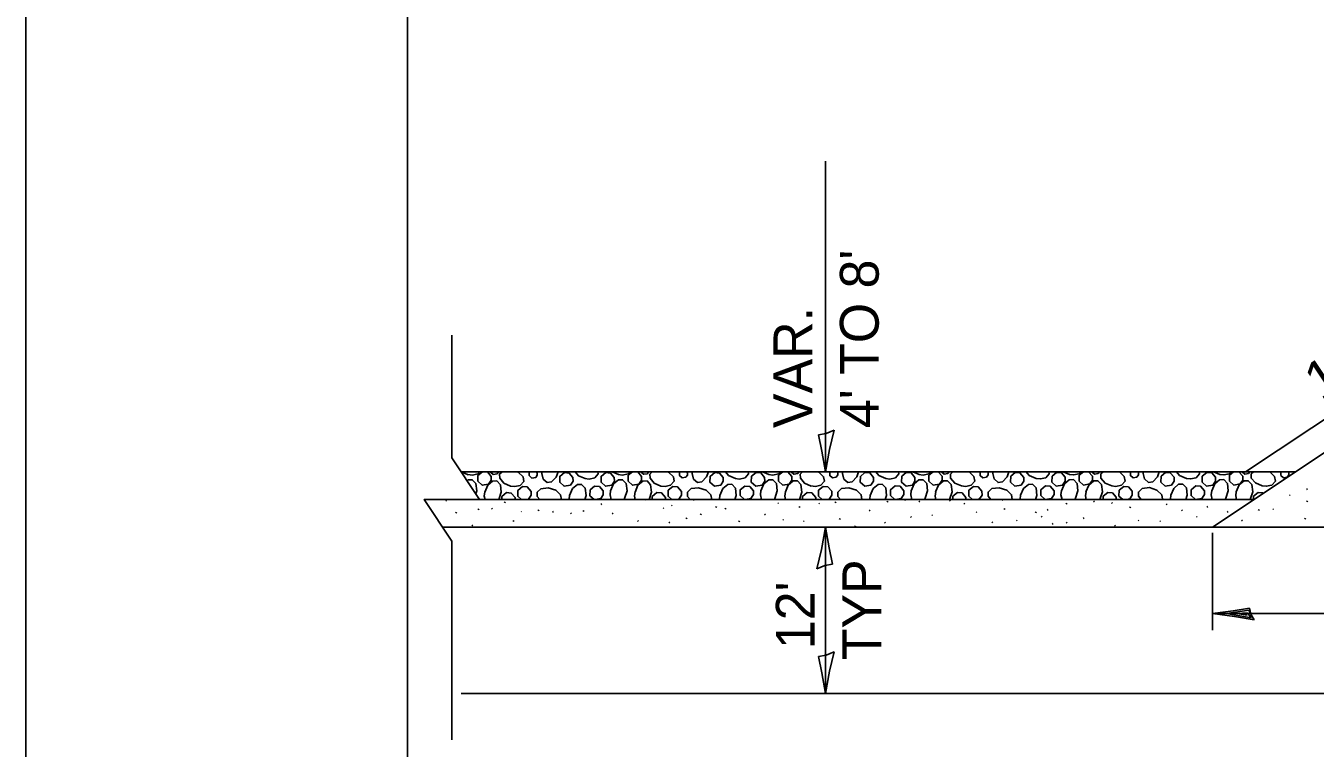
# Model space of a CAD drawing. Extents: x 0 to 2.83, y -0.12 to 1.83.
# Drawn here: x 0 to 0.563, y 1.202 to 1.518 of the extents above; entities that cross this region are included whole.
import ezdxf

# ---------------------------------------------------------------- set-up
doc = ezdxf.new("R2010")
doc.units = 0
for name, color, linetype in [('RD_Pr_Roadway_Dimensions', 7, 'Continuous'), ('RD_Pr_Roadway_Notes', 7, 'Continuous'), ('SH_General_Details', 7, 'Continuous'), ('SH_Printer_Plotting_Border', 7, 'Continuous')]:
    doc.layers.add(name, color=color, linetype=linetype)

msp = doc.modelspace()

# ---------------------------------------------------------------- linework, layer by layer
at = {"layer": 'RD_Pr_Roadway_Dimensions'}
for p, q in [((0.34922, 1.45865), (0.34922, 1.32307)), ((0.18606, 1.32912), (0.18606, 1.38279)), ((0.34922, 1.29887), (0.34922, 1.22627)), ((0.51821, 1.29636), (0.51821, 1.25395)), ((0.18606, 1.20598), (0.18606, 1.29282)), ((0.52727, 1.26237), (0.51821, 1.2612)), ((0.53413, 1.2626), (0.5243, 1.26119)), ((0.53432, 1.26345), (0.52727, 1.26237)), ((0.53346, 1.26141), (0.52894, 1.26113)), ((0.53505, 1.2593), (0.53346, 1.26141)), ((0.53488, 1.26096), (0.53413, 1.2626)), ((0.53488, 1.26096), (0.53432, 1.26345)), ((0.51821, 1.2612), (0.68156, 1.2612)), ((0.51821, 1.2612), (0.52788, 1.25987)), ((0.5243, 1.26119), (0.53505, 1.2593)), ((0.52788, 1.25987), (0.53636, 1.25838)), ((0.52894, 1.26113), (0.53329, 1.26047)), ((0.53636, 1.25838), (0.53488, 1.26096))]:
    msp.add_line(p, q, dxfattribs=at)
for points in [[(0.35303, 1.34122), (0.34954, 1.33974), (0.34619, 1.33917), (0.34765, 1.33214), (0.34923, 1.32307), (0.35099, 1.33276)], [(0.34543, 1.28073), (0.34892, 1.2822), (0.35226, 1.28277), (0.3508, 1.28979), (0.34923, 1.29887), (0.34747, 1.28919)], [(0.34543, 1.28073), (0.34892, 1.2822), (0.35226, 1.28277), (0.3508, 1.28979), (0.34923, 1.29887), (0.34747, 1.28919)], [(0.35303, 1.24442), (0.34954, 1.24294), (0.34619, 1.24237), (0.34765, 1.23534), (0.34923, 1.22627), (0.35099, 1.23596)]]:
    msp.add_lwpolyline(points, close=True, dxfattribs=at)
msp.add_lwpolyline([(0.18606, 1.29282), (0.17396, 1.31097), (0.19816, 1.31097), (0.18606, 1.32912)], dxfattribs=at)
at = {"layer": 'SH_General_Details'}
for p, q in [((-0.00001, 1.83333), (-0.00001, 0)), ((0.53269, 1.32307), (0.6812, 1.42208)), ((0.53636, 1.31097), (0.68156, 1.40777)), ((0.55644, 1.32431), (0.55658, 1.32445)), ((0.19009, 1.32307), (0.55451, 1.32307)), ((0.55182, 1.31269), (0.55218, 1.31305)), ((0.55928, 1.3153), (0.55964, 1.31566)), ((0.18337, 1.31024), (0.18373, 1.3106)), ((0.19747, 1.30649), (0.19783, 1.30685)), ((0.19816, 1.31097), (0.53636, 1.31097)), ((0.20343, 1.30682), (0.20379, 1.30718)), ((0.209, 1.30958), (0.20936, 1.30994)), ((0.22368, 1.30605), (0.22404, 1.30641)), ((0.25111, 1.30874), (0.25147, 1.3091)), ((0.27033, 1.31066), (0.27065, 1.31097)), ((0.27827, 1.30703), (0.27863, 1.30739)), ((0.28195, 1.30814), (0.28231, 1.3085)), ((0.29153, 1.31048), (0.29189, 1.31084)), ((0.3013, 1.30748), (0.30166, 1.30784)), ((0.30537, 1.30676), (0.30573, 1.30712)), ((0.32837, 1.30916), (0.32873, 1.30952)), ((0.33771, 1.30754), (0.33807, 1.3079)), ((0.34625, 1.30901), (0.34661, 1.30937)), ((0.35337, 1.30955), (0.35373, 1.30991)), ((0.36832, 1.30599), (0.36868, 1.30635)), ((0.3761, 1.30982), (0.37646, 1.31018)), ((0.38368, 1.31057), (0.38404, 1.31093)), ((0.39, 1.30988), (0.39036, 1.31024)), ((0.40338, 1.31027), (0.40374, 1.31063)), ((0.40964, 1.30898), (0.41, 1.30934)), ((0.42632, 1.31051), (0.42668, 1.31087)), ((0.42719, 1.30664), (0.42755, 1.307)), ((0.44603, 1.30626), (0.44639, 1.30661)), ((0.45429, 1.30895), (0.45465, 1.30931)), ((0.4663, 1.30988), (0.46666, 1.31024)), ((0.47412, 1.30925), (0.47447, 1.30961)), ((0.48208, 1.30739), (0.48244, 1.30775)), ((0.49801, 1.30871), (0.49837, 1.30907)), ((0.50469, 1.30605), (0.50505, 1.30641)), ((0.5158, 1.30757), (0.51616, 1.30793)), ((0.51821, 1.29887), (0.53636, 1.31097)), ((0.53823, 1.30623), (0.53859, 1.30658)), ((0.54452, 1.30658), (0.54488, 1.30694)), ((0.5594, 1.30997), (0.55976, 1.31033)), ((0.18777, 1.30506), (0.18813, 1.30542)), ((0.21278, 1.30137), (0.21314, 1.30173)), ((0.23003, 1.30539), (0.23038, 1.30575)), ((0.2379, 1.30476), (0.23826, 1.30512)), ((0.24338, 1.30575), (0.24374, 1.30611)), ((0.25608, 1.30467), (0.25644, 1.30503)), ((0.26716, 1.30137), (0.26752, 1.30173)), ((0.28087, 1.30072), (0.28123, 1.30107)), ((0.28833, 1.30254), (0.28869, 1.3029)), ((0.29456, 1.30434), (0.29492, 1.3047)), ((0.31136, 1.30125), (0.31172, 1.30161)), ((0.32259, 1.30422), (0.32295, 1.30458)), ((0.33052, 1.30191), (0.33088, 1.30227)), ((0.33954, 1.30134), (0.3399, 1.3017)), ((0.35529, 1.3023), (0.35565, 1.30266)), ((0.37499, 1.30069), (0.37535, 1.30104)), ((0.3864, 1.30317), (0.38676, 1.30353)), ((0.3956, 1.30398), (0.39596, 1.30434)), ((0.41494, 1.30524), (0.4153, 1.3056)), ((0.42192, 1.30084), (0.42228, 1.30119)), ((0.43258, 1.30161), (0.43294, 1.30197)), ((0.44085, 1.30521), (0.4412, 1.30557)), ((0.44342, 1.30329), (0.44378, 1.30365)), ((0.45438, 1.30066), (0.45474, 1.30101)), ((0.46178, 1.3026), (0.46214, 1.30296)), ((0.48573, 1.30164), (0.48609, 1.302)), ((0.49517, 1.30131), (0.49553, 1.30167)), ((0.51122, 1.30323), (0.51158, 1.30359)), ((0.52463, 1.30539), (0.52499, 1.30575)), ((0.53092, 1.30161), (0.53128, 1.30197)), ((0.55847, 1.30245), (0.55883, 1.30281)), ((0.18203, 1.29887), (1.36924, 1.29887)), ((0.19478, 1.29943), (0.19514, 1.29979)), ((0.20435, 1.29887), (0.20436, 1.29889)), ((0.22663, 1.29887), (0.22679, 1.29904)), ((0.32024, 1.29887), (0.32046, 1.2991)), ((0.362, 1.29907), (0.36236, 1.29943)), ((0.44824, 1.30015), (0.4486, 1.30051)), ((0.47543, 1.29937), (0.47579, 1.29973)), ((0.19009, 1.22627), (1.37327, 1.22627))]:
    msp.add_line(p, q, dxfattribs=at)
msp.add_lwpolyline([(0.16666, 1.79167), (2.79166, 1.79167), (2.79166, 0.04167), (0.16666, 0.04167)], close=True, dxfattribs=at)
for points in [[(0.19322, 1.32181), (0.19031, 1.32307)], [(0.19269, 1.31917), (0.19313, 1.31954), (0.19495, 1.31957), (0.19652, 1.31794), (0.1969, 1.31472), (0.19649, 1.31348)], [(0.19826, 1.32307), (0.19744, 1.32213), (0.195, 1.32161), (0.19306, 1.32183)], [(0.20211, 1.31768), (0.19935, 1.31721), (0.19743, 1.31892), (0.19746, 1.32152), (0.19936, 1.32307)], [(0.20042, 1.31423), (0.2017, 1.31722), (0.20383, 1.31903), (0.20566, 1.31906), (0.20722, 1.31743), (0.20761, 1.31421), (0.20653, 1.31097)], [(0.20054, 1.32307), (0.20155, 1.32298), (0.20322, 1.32104), (0.20325, 1.31936), (0.20211, 1.31768)], [(0.20579, 1.32223), (0.20413, 1.32194), (0.20297, 1.32297), (0.20297, 1.32307)], [(0.20636, 1.32307), (0.20579, 1.32223)], [(0.21172, 1.31682), (0.20876, 1.3181), (0.20696, 1.32024), (0.20692, 1.32205), (0.20796, 1.32307)], [(0.21461, 1.32307), (0.21504, 1.32293), (0.21714, 1.32089), (0.21748, 1.3189), (0.21593, 1.31715), (0.21352, 1.31663), (0.21158, 1.31685)], [(0.22266, 1.32064), (0.22099, 1.32035), (0.21983, 1.32138), (0.21987, 1.32293), (0.22004, 1.32307)], [(0.22296, 1.32307), (0.22333, 1.32266), (0.22333, 1.32165), (0.22266, 1.32064)], [(0.23244, 1.32307), (0.23167, 1.32078), (0.22963, 1.31868), (0.22765, 1.31834), (0.22591, 1.31987), (0.22537, 1.3223), (0.22546, 1.32307)], [(0.23781, 1.31722), (0.23505, 1.31675), (0.23313, 1.31847), (0.23318, 1.32105), (0.23519, 1.32271), (0.23724, 1.32251), (0.23892, 1.32059), (0.23896, 1.31891), (0.23781, 1.31722)], [(0.23745, 1.31275), (0.23874, 1.31573), (0.24088, 1.31753), (0.24268, 1.31758), (0.24427, 1.31597), (0.24464, 1.31273), (0.24405, 1.31097)], [(0.24427, 1.32008), (0.24129, 1.32137), (0.23985, 1.32307)], [(0.24984, 1.32307), (0.24999, 1.32216), (0.24848, 1.32041), (0.24607, 1.31989), (0.24411, 1.32009)], [(0.25587, 1.31723), (0.25311, 1.31676), (0.25119, 1.31848), (0.25122, 1.32107), (0.25324, 1.32272), (0.25531, 1.32253), (0.25698, 1.3206), (0.25702, 1.31891), (0.25587, 1.31723)], [(0.25535, 1.31475), (0.25663, 1.31775), (0.25877, 1.31955), (0.26059, 1.31959), (0.26215, 1.31795), (0.26254, 1.31474), (0.26144, 1.31145), (0.26098, 1.31097)], [(0.25885, 1.32183), (0.25599, 1.32307)], [(0.26388, 1.32307), (0.26308, 1.32215), (0.26063, 1.32162), (0.2587, 1.32184)], [(0.26774, 1.3177), (0.26498, 1.31722), (0.26306, 1.31894), (0.26309, 1.32153), (0.26498, 1.32307)], [(0.26605, 1.31424), (0.26733, 1.31724), (0.26947, 1.31904), (0.27129, 1.31908), (0.27286, 1.31744), (0.27324, 1.31423), (0.27216, 1.31097)], [(0.26636, 1.32307), (0.26719, 1.323), (0.26885, 1.32106), (0.26889, 1.31938), (0.26774, 1.3177)], [(0.27143, 1.32225), (0.26976, 1.32196), (0.2686, 1.32299), (0.2686, 1.32307)], [(0.27198, 1.32307), (0.27143, 1.32225)], [(0.27736, 1.31684), (0.27439, 1.31812), (0.27259, 1.32025), (0.27255, 1.32207), (0.27358, 1.32307)], [(0.28029, 1.32307), (0.28067, 1.32295), (0.28278, 1.32091), (0.28311, 1.31892), (0.28156, 1.31717), (0.27916, 1.31665), (0.27722, 1.31686)], [(0.28829, 1.32065), (0.28662, 1.32037), (0.28546, 1.32139), (0.2855, 1.32295), (0.28565, 1.32307)], [(0.28861, 1.32307), (0.28897, 1.32268), (0.28896, 1.32166), (0.28829, 1.32065)], [(0.29806, 1.32307), (0.29731, 1.3208), (0.29527, 1.3187), (0.29328, 1.31836), (0.29155, 1.31989), (0.29101, 1.32232), (0.29109, 1.32307)], [(0.30345, 1.31724), (0.30069, 1.31677), (0.29877, 1.31849), (0.29881, 1.32106), (0.30082, 1.32273), (0.30287, 1.32253), (0.30456, 1.32061), (0.30459, 1.31892), (0.30345, 1.31724)], [(0.30308, 1.31277), (0.30438, 1.31575), (0.30652, 1.31755), (0.30832, 1.3176), (0.3099, 1.31598), (0.31027, 1.31275), (0.30968, 1.31097)], [(0.3099, 1.32009), (0.30692, 1.32139), (0.3055, 1.32307)], [(0.31548, 1.32307), (0.31563, 1.32218), (0.31411, 1.32043), (0.3117, 1.31991), (0.30975, 1.32011)], [(0.3215, 1.31725), (0.31874, 1.31678), (0.31682, 1.31849), (0.31686, 1.32109), (0.31888, 1.32274), (0.32095, 1.32255), (0.32262, 1.32061), (0.32265, 1.31893), (0.3215, 1.31725)], [(0.32098, 1.31477), (0.32226, 1.31777), (0.3244, 1.31957), (0.32622, 1.3196), (0.32779, 1.31797), (0.32817, 1.31475), (0.32708, 1.31147), (0.3266, 1.31097)], [(0.32449, 1.32184), (0.32166, 1.32307)], [(0.3295, 1.32307), (0.32871, 1.32216), (0.32627, 1.32164), (0.32433, 1.32186)], [(0.33338, 1.31771), (0.33062, 1.31724), (0.3287, 1.31896), (0.32873, 1.32155), (0.33059, 1.32307)], [(0.33169, 1.31426), (0.33297, 1.31726), (0.3351, 1.31906), (0.33693, 1.31909), (0.33849, 1.31746), (0.33888, 1.31424), (0.33779, 1.31097)], [(0.33219, 1.32307), (0.33282, 1.32302), (0.33449, 1.32108), (0.33452, 1.3194), (0.33338, 1.31771)], [(0.33706, 1.32226), (0.3354, 1.32198), (0.33424, 1.32301), (0.33424, 1.32307)], [(0.3376, 1.32307), (0.33706, 1.32226)], [(0.34299, 1.31685), (0.34003, 1.31813), (0.33823, 1.32027), (0.33819, 1.32209), (0.3392, 1.32307)], [(0.34598, 1.32307), (0.34631, 1.32297), (0.34841, 1.32093), (0.34875, 1.31894), (0.3472, 1.31718), (0.34479, 1.31667), (0.34285, 1.31688)], [(0.35393, 1.32067), (0.35226, 1.32039), (0.3511, 1.32141), (0.35114, 1.32297), (0.35126, 1.32307)], [(0.35426, 1.32307), (0.3546, 1.32269), (0.3546, 1.32168), (0.35393, 1.32067)], [(0.36369, 1.32307), (0.36294, 1.32082), (0.3609, 1.31871), (0.35892, 1.31838), (0.35718, 1.31991), (0.35664, 1.32233), (0.35673, 1.32307)], [(0.36908, 1.31726), (0.36632, 1.31679), (0.3644, 1.31851), (0.36445, 1.32108), (0.36646, 1.32275), (0.36851, 1.32255), (0.37019, 1.32063), (0.37023, 1.31894), (0.36908, 1.31726)], [(0.36872, 1.31278), (0.37001, 1.31576), (0.37215, 1.31757), (0.37395, 1.31762), (0.37554, 1.316), (0.37591, 1.31277), (0.37531, 1.31097)], [(0.37554, 1.32011), (0.37256, 1.32141), (0.37115, 1.32307)], [(0.38111, 1.32307), (0.38126, 1.3222), (0.37975, 1.32045), (0.37734, 1.31992), (0.37538, 1.32013)], [(0.38714, 1.31726), (0.38438, 1.31679), (0.38246, 1.31851), (0.38249, 1.3211), (0.38451, 1.32275), (0.38658, 1.32257), (0.38825, 1.32063), (0.38828, 1.31895), (0.38714, 1.31726)], [(0.38662, 1.31479), (0.3879, 1.31779), (0.39004, 1.31959), (0.39185, 1.31962), (0.39342, 1.31799), (0.39381, 1.31477), (0.39271, 1.31149), (0.39222, 1.31097)], [(0.39012, 1.32186), (0.38734, 1.32307)], [(0.39512, 1.32307), (0.39435, 1.32218), (0.3919, 1.32166), (0.38997, 1.32188)], [(0.39901, 1.31773), (0.39625, 1.31726), (0.39433, 1.31898), (0.39436, 1.32157), (0.3962, 1.32307)], [(0.39732, 1.31428), (0.3986, 1.31728), (0.40074, 1.31908), (0.40256, 1.31911), (0.40413, 1.31748), (0.40451, 1.31426), (0.40342, 1.31098), (0.40341, 1.31097)], [(0.39801, 1.32307), (0.39846, 1.32303), (0.40012, 1.3211), (0.40016, 1.31941), (0.39901, 1.31773)], [(0.4027, 1.32228), (0.40103, 1.32199), (0.39987, 1.32302), (0.39987, 1.32307)], [(0.40323, 1.32307), (0.4027, 1.32228)], [(0.40863, 1.31687), (0.40566, 1.31815), (0.40386, 1.32029), (0.40382, 1.3221), (0.40481, 1.32307)], [(0.41167, 1.32307), (0.41194, 1.32298), (0.41405, 1.32095), (0.41438, 1.31895), (0.41283, 1.3172), (0.41043, 1.31668), (0.40849, 1.3169)], [(0.41956, 1.32069), (0.41789, 1.3204), (0.41673, 1.32143), (0.41677, 1.32298), (0.41688, 1.32307)], [(0.41991, 1.32307), (0.42023, 1.32271), (0.42023, 1.3217), (0.41956, 1.32069)], [(0.42932, 1.32307), (0.42858, 1.32083), (0.42654, 1.31873), (0.42455, 1.31839), (0.42282, 1.31993), (0.42228, 1.32235), (0.42236, 1.32307)], [(0.43471, 1.31728), (0.43195, 1.3168), (0.43003, 1.31852), (0.43008, 1.3211), (0.43209, 1.32276), (0.43414, 1.32256), (0.43583, 1.32064), (0.43586, 1.31896), (0.43471, 1.31728)], [(0.43435, 1.3128), (0.43565, 1.31578), (0.43779, 1.31758), (0.43959, 1.31763), (0.44117, 1.31602), (0.44154, 1.31278), (0.44094, 1.31097)], [(0.44117, 1.32013), (0.43819, 1.32142), (0.4368, 1.32307)], [(0.44675, 1.32307), (0.4469, 1.32222), (0.44538, 1.32046), (0.44297, 1.31994), (0.44102, 1.32014)], [(0.45277, 1.31728), (0.45001, 1.31681), (0.44809, 1.31853), (0.44813, 1.32112), (0.45015, 1.32277), (0.45222, 1.32258), (0.45389, 1.32065), (0.45392, 1.31896), (0.45277, 1.31728)], [(0.45225, 1.31481), (0.45353, 1.3178), (0.45567, 1.31961), (0.45749, 1.31964), (0.45906, 1.318), (0.45944, 1.31479), (0.45835, 1.3115), (0.45783, 1.31097)], [(0.45576, 1.32188), (0.45301, 1.32307)], [(0.46074, 1.32307), (0.45998, 1.3222), (0.45754, 1.32168), (0.4556, 1.32189)], [(0.46465, 1.31775), (0.46189, 1.31728), (0.45997, 1.31899), (0.46, 1.32159), (0.46182, 1.32307)], [(0.46296, 1.31429), (0.46424, 1.31729), (0.46637, 1.31909), (0.46819, 1.31913), (0.46976, 1.31749), (0.47015, 1.31428), (0.46905, 1.31099), (0.46903, 1.31097)], [(0.46384, 1.32307), (0.46409, 1.32305), (0.46576, 1.32111), (0.46579, 1.31943), (0.46465, 1.31775)], [(0.46833, 1.3223), (0.46667, 1.32201), (0.4655, 1.32304), (0.46551, 1.32307)], [(0.46885, 1.32307), (0.46833, 1.3223)], [(0.47426, 1.31689), (0.4713, 1.31817), (0.4695, 1.32031), (0.46946, 1.32212), (0.47043, 1.32307)], [(0.47736, 1.32307), (0.47758, 1.323), (0.47968, 1.32096), (0.48002, 1.31897), (0.47847, 1.31722), (0.47606, 1.3167), (0.47412, 1.31692)], [(0.4852, 1.3207), (0.48353, 1.32042), (0.48237, 1.32145), (0.48241, 1.323), (0.48249, 1.32307)], [(0.48556, 1.32307), (0.48587, 1.32273), (0.48587, 1.32172), (0.4852, 1.3207)], [(0.49495, 1.32307), (0.49421, 1.32085), (0.49217, 1.31875), (0.49019, 1.31841), (0.48845, 1.31994), (0.48791, 1.32237), (0.48799, 1.32307)], [(0.50035, 1.31729), (0.49759, 1.31682), (0.49567, 1.31854), (0.49572, 1.32112), (0.49772, 1.32278), (0.49978, 1.32258), (0.50146, 1.32066), (0.5015, 1.31898), (0.50035, 1.31729)], [(0.49999, 1.31282), (0.50128, 1.3158), (0.50342, 1.3176), (0.50522, 1.31765), (0.50681, 1.31603), (0.50718, 1.3128), (0.50657, 1.31097)], [(0.50681, 1.32014), (0.50383, 1.32144), (0.50245, 1.32307)], [(0.51239, 1.32307), (0.51253, 1.32223), (0.51102, 1.32048), (0.50861, 1.31996), (0.50665, 1.32016)], [(0.51841, 1.3173), (0.51565, 1.31683), (0.51373, 1.31854), (0.51376, 1.32114), (0.51578, 1.32279), (0.51785, 1.3226), (0.51952, 1.32066), (0.51955, 1.31898), (0.51841, 1.3173)], [(0.51789, 1.31482), (0.51917, 1.31782), (0.5213, 1.31962), (0.52312, 1.31966), (0.52469, 1.31802), (0.52508, 1.31481), (0.52398, 1.31152), (0.52345, 1.31097)], [(0.52139, 1.3219), (0.51868, 1.32307)], [(0.52636, 1.32307), (0.52562, 1.32222), (0.52317, 1.32169), (0.52124, 1.32191)], [(0.53028, 1.31776), (0.52752, 1.31729), (0.5256, 1.31901), (0.52563, 1.3216), (0.52743, 1.32307)], [(0.52859, 1.31431), (0.52987, 1.31731), (0.53201, 1.31911), (0.53383, 1.31915), (0.53539, 1.31751), (0.53578, 1.31429), (0.53469, 1.31101), (0.53465, 1.31097)], [(0.52966, 1.32307), (0.52973, 1.32307), (0.53139, 1.32113), (0.53143, 1.31945), (0.53028, 1.31776)], [(0.53397, 1.32232), (0.5323, 1.32203), (0.53114, 1.32306), (0.53114, 1.32307)], [(0.53447, 1.32307), (0.53397, 1.32232)], [(0.5399, 1.31691), (0.53693, 1.31819), (0.53513, 1.32032), (0.53509, 1.32214), (0.53605, 1.32307)], [(0.54304, 1.32307), (0.54321, 1.32302), (0.54532, 1.32098), (0.54565, 1.31899), (0.5441, 1.31724), (0.5417, 1.31672), (0.53976, 1.31693)], [(0.55083, 1.32072), (0.54916, 1.32044), (0.548, 1.32146), (0.54804, 1.32302), (0.54811, 1.32307)], [(0.55121, 1.32307), (0.5515, 1.32274), (0.5515, 1.32173), (0.55083, 1.32072)], [(0.55355, 1.32244), (0.55362, 1.32307)], [(0.20053, 1.31097), (0.20022, 1.31244), (0.20043, 1.31438)], [(0.20788, 1.31097), (0.20791, 1.31231), (0.20993, 1.31396), (0.21198, 1.31379), (0.21365, 1.31185), (0.21366, 1.31097)], [(0.21642, 1.31097), (0.21483, 1.3124), (0.21488, 1.31497), (0.2169, 1.31662), (0.21898, 1.31644), (0.22064, 1.3145), (0.22066, 1.31283), (0.21951, 1.31115)], [(0.22449, 1.31097), (0.22336, 1.31231), (0.2233, 1.31413), (0.22493, 1.31569), (0.22815, 1.31608), (0.23143, 1.31498), (0.23354, 1.31298), (0.23387, 1.31099), (0.23386, 1.31097)], [(0.23726, 1.31097), (0.23747, 1.3129)], [(0.24817, 1.31097), (0.24635, 1.31263), (0.24639, 1.31519), (0.24841, 1.31684), (0.25048, 1.31669), (0.25213, 1.31474), (0.25218, 1.31307), (0.25104, 1.31139)], [(0.25558, 1.31097), (0.25515, 1.31297), (0.25537, 1.31491)], [(0.26617, 1.31097), (0.26585, 1.31246), (0.26607, 1.3144)], [(0.27351, 1.31097), (0.27354, 1.31232), (0.27556, 1.31397), (0.27761, 1.31381), (0.27928, 1.31187), (0.27929, 1.31097)], [(0.28207, 1.31097), (0.28047, 1.31241), (0.28052, 1.31499), (0.28254, 1.31664), (0.28461, 1.31646), (0.28628, 1.31452), (0.28629, 1.31285), (0.28515, 1.31117)], [(0.29014, 1.31097), (0.289, 1.31232), (0.28893, 1.31414), (0.29057, 1.31571), (0.29378, 1.3161), (0.29706, 1.315), (0.29917, 1.313), (0.29951, 1.31101), (0.29948, 1.31097)], [(0.3029, 1.31097), (0.3031, 1.31292)], [(0.31383, 1.31097), (0.31199, 1.31265), (0.31202, 1.31521), (0.31405, 1.31686), (0.31612, 1.31671), (0.31777, 1.31475), (0.31782, 1.31309), (0.31667, 1.3114)], [(0.32122, 1.31097), (0.32078, 1.31299), (0.321, 1.31492)], [(0.33181, 1.31097), (0.33149, 1.31248), (0.3317, 1.31441)], [(0.33915, 1.31097), (0.33918, 1.31234), (0.3412, 1.31399), (0.34325, 1.31382), (0.34492, 1.31189), (0.34493, 1.31097)], [(0.34773, 1.31097), (0.3461, 1.31243), (0.34615, 1.31501), (0.34817, 1.31666), (0.35025, 1.31647), (0.35191, 1.31454), (0.35193, 1.31287), (0.35078, 1.31118)], [(0.35578, 1.31097), (0.35463, 1.31234), (0.35457, 1.31416), (0.3562, 1.31573), (0.35942, 1.31611), (0.3627, 1.31502), (0.36481, 1.31301), (0.36514, 1.31103), (0.3651, 1.31097)], [(0.36853, 1.31097), (0.36853, 1.31098), (0.36873, 1.31294)], [(0.37948, 1.31097), (0.37762, 1.31267), (0.37766, 1.31523), (0.37968, 1.31688), (0.38175, 1.31672), (0.3834, 1.31477), (0.38345, 1.3131), (0.38231, 1.31142)], [(0.38686, 1.31097), (0.38641, 1.313), (0.38664, 1.31494)], [(0.39745, 1.31097), (0.39712, 1.31249), (0.39734, 1.31443)], [(0.40478, 1.31097), (0.40481, 1.31236), (0.40683, 1.31401), (0.40888, 1.31384), (0.41055, 1.3119), (0.41056, 1.31097)], [(0.41338, 1.31097), (0.41174, 1.31245), (0.41179, 1.31502), (0.41381, 1.31667), (0.41588, 1.31649), (0.41755, 1.31455), (0.41756, 1.31289), (0.41642, 1.3112)], [(0.42143, 1.31097), (0.42027, 1.31236), (0.4202, 1.31418), (0.42183, 1.31574), (0.42505, 1.31613), (0.42833, 1.31504), (0.43044, 1.31303), (0.43078, 1.31104), (0.43072, 1.31097)], [(0.43417, 1.31097), (0.43417, 1.311), (0.43437, 1.31295)], [(0.44513, 1.31097), (0.44326, 1.31268), (0.44329, 1.31524), (0.44532, 1.31689), (0.44738, 1.31674), (0.44904, 1.31479), (0.44909, 1.31312), (0.44794, 1.31144)], [(0.45249, 1.31097), (0.45205, 1.31302), (0.45227, 1.31496)], [(0.46309, 1.31097), (0.46275, 1.31251), (0.46297, 1.31445)], [(0.47042, 1.31097), (0.47044, 1.31237), (0.47247, 1.31403), (0.47452, 1.31386), (0.47619, 1.31192), (0.4762, 1.31097)], [(0.47904, 1.31097), (0.47737, 1.31246), (0.47742, 1.31504), (0.47944, 1.31669), (0.48151, 1.31651), (0.48318, 1.31457), (0.4832, 1.3129), (0.48205, 1.31122)], [(0.48708, 1.31097), (0.4859, 1.31237), (0.48584, 1.31419), (0.48747, 1.31576), (0.49069, 1.31615), (0.49397, 1.31505), (0.49608, 1.31305), (0.49641, 1.31106), (0.49634, 1.31097)], [(0.49981, 1.31097), (0.4998, 1.31102), (0.5, 1.31297)], [(0.51079, 1.31097), (0.50889, 1.3127), (0.50893, 1.31526), (0.51095, 1.31691), (0.51302, 1.31676), (0.51467, 1.31481), (0.51472, 1.31314), (0.51358, 1.31146)], [(0.51813, 1.31097), (0.51768, 1.31304), (0.5179, 1.31497)], [(0.52873, 1.31097), (0.52839, 1.31253), (0.52861, 1.31446)], [(0.53605, 1.31097), (0.53608, 1.31239), (0.5381, 1.31404), (0.54015, 1.31387), (0.54036, 1.31364)], [(0.21951, 1.31115), (0.21852, 1.31097)], [(0.25104, 1.31139), (0.24869, 1.31097)], [(0.28515, 1.31117), (0.28406, 1.31097)], [(0.31667, 1.3114), (0.31423, 1.31097)], [(0.35078, 1.31118), (0.3496, 1.31097)], [(0.38231, 1.31142), (0.37976, 1.31097)], [(0.41642, 1.3112), (0.41513, 1.31097)], [(0.44794, 1.31144), (0.4453, 1.31097)], [(0.48205, 1.31122), (0.48067, 1.31097)], [(0.51358, 1.31146), (0.51084, 1.31097)], [(0.21634, 1.30554), (0.21646, 1.30566)]]:
    msp.add_lwpolyline(points, dxfattribs=at)
at = {"layer": 'SH_Printer_Plotting_Border'}
msp.add_lwpolyline([(-0.00001, 0), (2.83333, 0), (2.83333, 1.83333), (-0.00001, 1.83333)], close=True, dxfattribs=at)

# ---------------------------------------------------------------- texts
at = {"layer": 'RD_Pr_Roadway_Dimensions'}
for s, p in [("4' TO 8'", (0.37245, 1.34217)), ('VAR.', (0.34341, 1.34217)), ('TYP', (0.37353, 1.24077)), ("12'", (0.34449, 1.24562))]:
    msp.add_text(s, height=0.01694, rotation=90, dxfattribs=at).set_placement(p)
at = {"layer": 'RD_Pr_Roadway_Notes'}
msp.add_text('1:1', height=0.01694, rotation=33.6901, dxfattribs=at).set_placement((0.56582, 1.35342))

doc.saveas('drawing.dxf')
